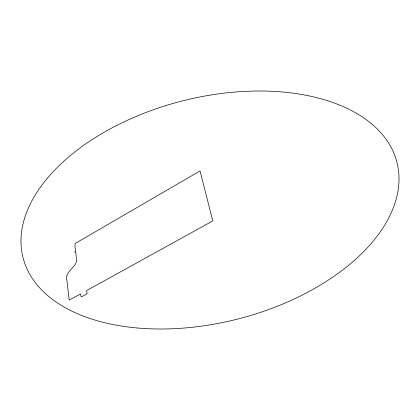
<?xml version="1.0" encoding="UTF-8"?>
<svg xmlns="http://www.w3.org/2000/svg" width="420" height="420" viewBox="0 0 420 420"><rect width="100%" height="100%" fill="white"/><g stroke="black" fill="none" stroke-linecap="round" stroke-linejoin="round"><path stroke-width="0.63" d="M86.987 293.171L86.457 294.179L81.364 296.898L80.997 296.473L80.666 293.885L69.195 300.006L66.964 280.954C63.971 271.987 76.015 267.755 76.724 260.442L75.71 251.864L74.849 252.362L75.532 250.346C75.107 247.538 73.694 243.085 77.611 242.062L200.041 170.935L212.777 220.92L86.688 290.561L86.987 293.171M137.681 328.02A192.932 112.518 -14.3 0 0 397.388 164.157A192.932 112.518 -14.3 0 0 94.92 137.823A192.932 112.518 -14.3 0 0 137.681 328.02"/></g></svg>
